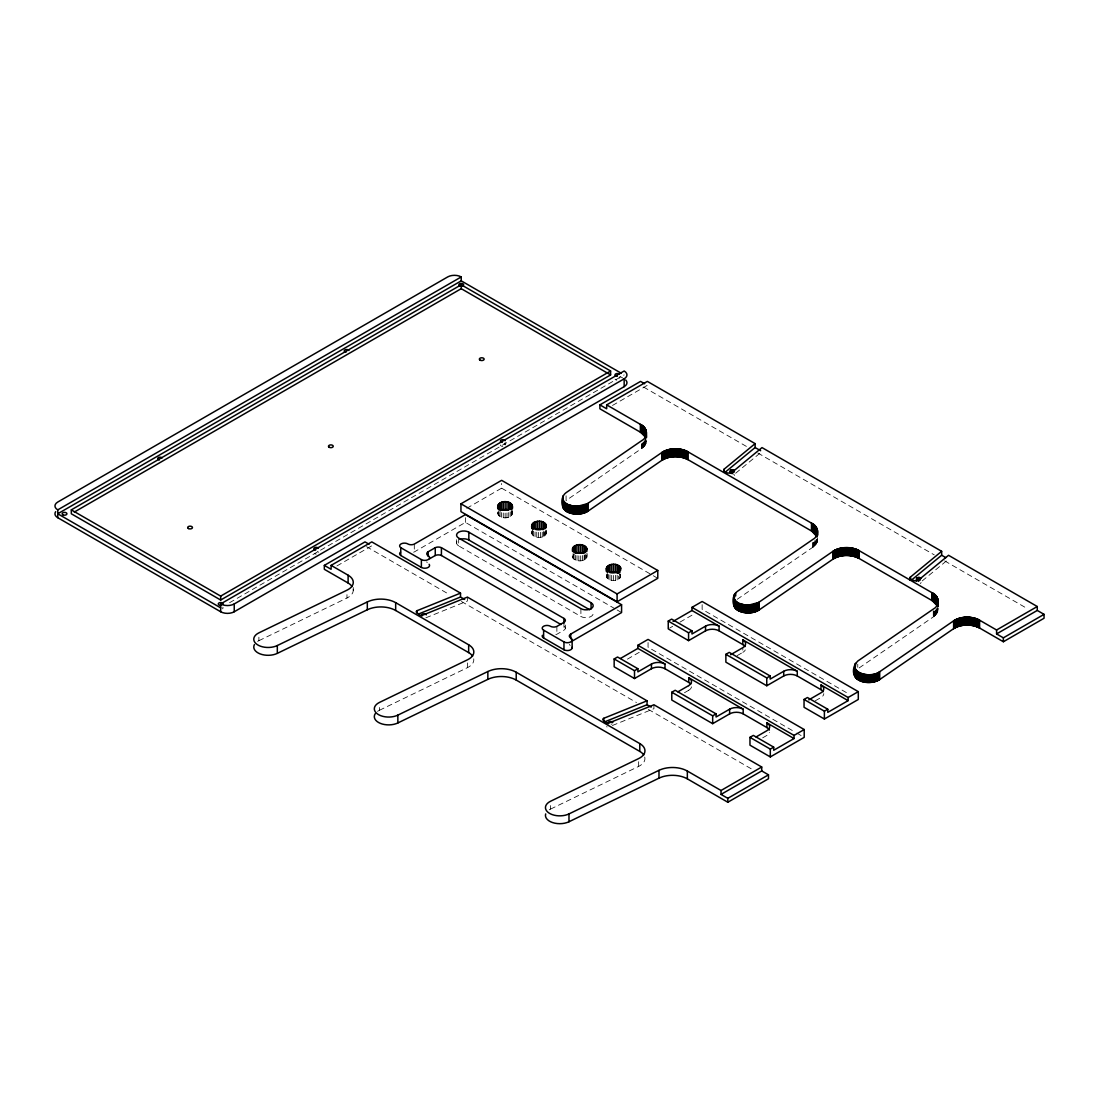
<?xml version="1.0" encoding="UTF-8"?>
<svg xmlns="http://www.w3.org/2000/svg" width="1099" height="1099" viewBox="0 0 1099 1099"><rect width="100%" height="100%" fill="white"/><g stroke="black" fill="none" stroke-linecap="round" stroke-linejoin="round"><path stroke-width="0.75" stroke-dasharray="5 3.75" d="M257.592 641.404A14.328 8.27 0 0 1 258.897 640.69L258.897 635.991M258.897 640.69L346.968 598.021L346.968 591.757M353.26 590.671L353.26 587.539M377.534 711.396A14.328 8.27 0 0 1 379.43 710.284L379.43 705.585M512.313 510.527C515.019 520.308 495.237 520.308 497.929 510.527M498.177 514.73L498.177 511.598M498.905 515.733L498.905 512.601M500.045 516.599L500.045 511.9M501.529 517.258L501.529 512.56M466.759 508.288L501.625 488.162L501.625 483.464M503.26 517.67L503.26 512.972M505.128 517.808L505.128 513.109M505.183 442.375L505.183 444.985A2.39 1.387 0 0 0 503.974 443.79M506.982 517.67L506.982 512.972M508.727 517.258L508.727 512.56M510.211 516.599L510.211 511.9M511.351 515.733L511.351 511.035M512.065 514.73L512.079 511.598M546.203 530.35C548.593 540.117 528.825 539.636 531.847 529.855M531.985 534.059L531.985 530.927M532.589 535.089L532.589 530.391M533.647 535.982L533.647 531.284M535.062 536.697L535.062 531.998M536.752 537.164L536.752 530.899M538.592 537.37L538.592 531.105M540.474 537.301L540.474 531.037M542.247 536.944L542.247 532.246M543.799 536.339L543.799 531.641M544.074 536.147L544.074 531.449M545.022 535.515L545.022 532.383M545.846 534.54L545.846 529.842M549.266 809.798A14.328 8.27 0 0 1 550.572 809.084L550.572 804.386M566.081 495.8L566.081 500.498L641.995 448.255L645.305 444.807L646.514 440.933M586.825 553.003C590.369 563.471 569.158 563.553 572.565 553.085M573.087 558.347L573.087 553.649M574.049 559.281L574.049 553.017M575.381 560.037L575.381 555.338M577.016 560.559L577.016 554.294M578.843 560.833L578.843 554.569M580.712 560.82L580.712 554.555M582.525 560.531L582.525 554.267M584.146 559.982L584.146 555.283M584.737 559.625L584.75 554.926M585.451 559.212L585.451 554.514M586.371 558.265L586.371 555.132M619.85 574.227C623.339 581.096 609.272 582.607 606.648 577.332L606.648 574.2M607.349 578.335L607.349 573.637M608.489 579.2L608.489 574.502M609.959 579.86L609.972 573.596M611.69 580.286L611.69 574.021M613.558 580.437L613.558 574.173M615.413 580.299L615.413 574.035M617.157 579.887L617.157 575.189M618.682 579.214L618.655 576.11M619.809 578.376L619.809 573.692M620.537 577.387L620.537 574.255M641.596 448.543L641.596 443.845M641.995 448.255L641.995 443.556M642.379 447.98L642.379 443.282M642.736 447.678L642.736 442.979M643.094 447.389L643.094 442.691M643.423 447.087L643.423 442.389M643.739 446.771L643.739 442.073M644.041 446.455L644.041 441.757M644.33 446.139L644.33 441.441M644.591 445.809L644.591 441.111M644.852 445.48L644.852 440.781M645.086 445.15L645.086 440.452M645.305 444.807L645.498 441.345M645.69 444.133L645.69 441.001M645.855 443.776L645.855 440.644M645.992 443.433L645.992 440.301M648.067 642.53L648.053 647.229L795.278 732.222M653.932 704.789L653.932 708.704L612.377 725.505M684.498 692.713L688.743 690.268L688.743 685.57M702.137 604.629L702.137 609.327L847.879 693.455M737.168 655.636L742.814 652.366L742.814 647.682M857.756 667.327L857.756 664.194M734.599 475.427L733.624 473.999M737.209 599.298L813.507 546.78L816.818 542.933L817.587 538.661M497.929 513.659L498.905 511.584M859.143 667.931L933.669 616.663L937.172 612.871L938.161 608.612M531.847 532.988L533.015 530.941M607.39 574.186L606.648 577.332M573.953 554.226L572.579 557.303M735.671 473.229L762.005 451.51M922.198 580.918L947.214 560.298M920.55 583.761L921.086 582.415M229.581 602.705L624.163 374.91M612.486 405.449L647.352 385.309M336.926 565.944L371.792 545.805M413.609 552.206A4.794 2.761 0 0 0 414.296 551.932L465.44 522.396L615.632 609.121M669.717 628.037L672.67 626.334M680.034 622.089L693.304 614.423M627.419 659.139L639.22 652.325M815.348 700.764L820.994 697.494A9.589 5.536 0 0 0 823.81 693.593M762.679 737.841L766.91 735.396A9.589 5.536 0 0 0 769.575 732.442M555.819 634.631A4.794 2.761 0 0 0 556.877 634.247L563.952 630.167A4.794 2.761 0 0 0 563.952 626.251M379.43 710.284L467.515 667.615A17.639 10.179 0 0 0 473.738 658.851M550.572 809.084L638.643 766.415A17.639 10.179 0 0 0 644.467 756.263M425.849 617.817L467.405 601.016L467.405 597.1M643.533 387.027L747.375 446.977M757.761 452.967L934.274 554.885M944.659 560.888L1027.73 608.846M619.726 376.256L622.68 377.974M501.625 488.162L651.831 574.873M653.314 575.739L657.779 578.308M617.13 609.972L621.581 612.555M796.761 733.074L802.71 736.509M458.668 538.057L458.668 545.887L580.904 616.47A7.185 4.149 0 0 0 590.397 616.814A7.185 4.149 0 0 0 592.182 611.415M366.489 546.656L449.56 594.628M461.429 601.469L636.472 702.536M648.341 709.377L752.169 769.327M511.351 511.584L512.313 513.659M545.461 531.366L546.203 533.482M586.317 555.091L586.839 557.207M638.643 761.717L638.643 766.415M937.9 607.994L937.79 611.47M937.667 608.695L937.516 612.17M937.351 607.829L937.351 612.528M937.172 608.173L937.172 612.871M936.966 608.516L936.966 613.201M936.746 610.412L936.746 613.544M936.513 609.176L936.513 613.874M936.266 609.505L936.266 614.204M935.991 609.835L935.991 614.533M935.716 610.151L935.716 614.849M935.414 612.033L935.414 615.165M935.084 610.783L935.084 615.481M934.754 611.085L934.754 615.783M934.411 611.374L934.411 616.072M934.04 611.676L934.04 616.374M933.669 611.964L933.669 616.663M933.271 610.673L933.271 616.937M817.464 538.043L817.464 541.175M817.12 539.101L817.12 542.233M816.983 539.444L816.983 542.576M816.818 539.801L816.626 543.277M816.433 540.488L816.433 543.62M816.214 539.252L816.214 543.95M815.98 541.148L815.98 544.28M815.719 541.477L815.719 544.609M815.458 541.807L815.458 544.939M815.17 540.557L815.17 545.255M814.867 540.873L814.867 545.571M814.551 542.755L814.551 545.887M814.222 543.057L814.222 546.189M813.864 543.359L813.864 546.491M813.507 542.082L813.507 546.78M813.123 542.37L813.123 547.068M812.738 542.645L812.738 547.343M580.904 608.64L580.904 616.47M565.353 625.07L565.353 628.202M563.952 622.336L563.952 630.167M556.877 626.416L556.877 634.247M467.515 662.917L467.515 667.615M465.44 517.711L465.44 522.396M456.566 539.691L456.566 543.085M414.296 544.101L414.296 551.932M745.301 649.894A9.589 5.536 0 0 1 742.814 652.366M691.505 686.834A9.589 5.536 0 0 1 688.743 690.268M616.759 380.158A2.39 1.387 0 0 1 615.069 379.182M619.08 377.85A2.39 1.387 0 0 1 619.465 378.125M502.779 446.373A2.39 1.387 0 0 1 500.388 444.985M316.251 554.061A2.39 1.387 0 0 1 314.548 553.662M317.446 551.478A2.39 1.387 0 0 1 318.559 552.316M222.767 607.156A2.39 1.387 0 0 1 222.383 608.832M427.209 562.715A4.794 2.761 0 0 1 426.783 561.795M570.202 645.456A4.794 2.761 0 0 1 569.406 644.344M458.668 545.887A7.185 4.149 0 0 1 458.997 539.843M353.191 589.256A17.639 10.179 0 0 1 346.968 598.021M607.143 726.92A2.39 1.387 0 0 1 606.483 726.714M612.17 723.87A2.39 1.387 0 0 1 611.099 724.227"/><path stroke-width="1.5" d="M71.311 509.867L71.311 513.783L220.679 600.027L610.604 374.91L610.604 370.995L461.237 284.765L71.311 509.867L220.679 596.111L610.604 370.995M220.679 611.758L220.679 603.928L624.163 370.995A9.589 5.536 0 0 1 624.163 378.825L624.163 386.656L234.238 611.758A9.589 5.536 0 0 1 220.679 611.758L57.752 517.698A9.589 5.536 0 0 1 55.678 511.667M220.679 600.027L220.679 596.111M234.238 611.758L234.238 603.942L624.163 378.825M254.446 644.522A14.328 8.27 0 0 0 260.133 653.905A14.328 8.27 0 0 0 277.319 653.369L277.319 645.539L367.313 601.936A21.005 12.13 0 0 1 395.667 602.65L468.655 644.783L468.655 652.614A17.639 10.179 0 0 1 472.611 656.117M369.072 544.239L365.005 541.889L324.329 565.381L324.329 569.296L348.108 583.019A17.639 10.179 0 0 1 352.078 586.536M464.657 599.422L460.522 597.032L460.522 593.117L371.792 541.889L331.115 565.381L331.115 569.296L324.329 565.381M348.108 583.019L348.108 575.189L331.115 565.381M375.281 713.622A14.328 8.27 0 0 0 380.309 723.348A14.328 8.27 0 0 0 397.852 722.95L397.852 715.133L487.846 671.53A21.005 12.13 0 0 1 516.214 672.245L639.783 743.583L639.783 751.414A17.639 10.179 0 0 1 643.753 754.917M460.948 503.809L460.948 511.639L617.102 601.771L657.779 578.308L657.779 570.477L501.625 480.332L460.948 503.809L617.102 593.941L657.779 570.477M74.279 512.079L461.237 288.68L461.237 284.765M220.679 607.843L57.752 513.783L461.237 280.849L461.237 276.934A9.589 5.536 0 0 0 447.678 276.934L57.752 502.051A9.589 5.536 0 0 0 57.752 509.867L57.752 517.698M497.929 508.961C495.237 499.18 515.019 499.18 512.313 508.961M498.177 507.889L498.177 504.757M498.905 510.018L498.905 503.754M500.045 509.153L500.045 502.889M500.045 510.719L501.529 510.06L501.529 502.229M501.529 510.06L503.26 509.648L503.26 501.817M503.26 509.648L505.128 509.51L505.128 501.68M508.727 502.229L508.727 510.06L506.982 509.648L506.982 501.817M510.211 509.153L510.211 502.889M511.351 510.018L511.351 503.754M512.079 507.889L512.079 504.757M531.847 528.289C529.608 520.006 544.761 518.673 546.203 525.652C544.156 531.16 533.139 531.037 531.847 525.157M532.204 528.784L532.204 524.086M533.015 529.375L533.029 523.11M533.977 528.743L533.977 522.478M534.251 528.564L534.251 522.3M535.804 521.682L535.804 529.512L541.299 529.292L541.299 521.462M537.576 529.168L537.576 521.338M539.458 529.086L539.458 521.256M542.988 529.759L542.988 521.929M544.403 528.907L544.403 522.643M545.461 528.234L545.461 523.536M546.066 527.699L546.066 524.566M817.134 536.875L811.927 531.229L687.919 459.629C679.979 455.453 669.621 455.522 661.941 460.275L588.034 511.131C582.305 514.73 574.763 514.909 568.554 512.477C560.655 510.005 559.666 497.188 566.081 492.668L641.596 440.713C648.657 437.182 647.407 427.058 640.36 424.338L606.675 404.885L606.675 408.801L599.889 404.885L599.889 408.801L640.799 432.429L645.69 437.375L645.69 429.558M562.963 507.312L563.004 496.377M563.155 507.82L563.21 495.883M563.402 508.315L562.853 496.899M563.705 508.81L563.402 500.485M564.048 509.29L563.705 500.979M564.46 509.757L564.048 501.46M564.913 510.197L564.46 501.927M565.408 510.637L564.913 502.367M565.958 511.049L565.408 502.806M566.548 511.433L565.958 503.218M567.18 511.804L566.548 503.603M567.853 512.148L567.18 503.974M568.554 512.477L567.853 504.331M545.681 813.919A14.328 8.27 0 0 0 552.563 822.56A14.328 8.27 0 0 0 568.98 821.75L568.98 813.919L658.988 770.33A21.005 12.13 0 0 1 687.342 771.045L721.04 790.497L761.717 767.006L761.717 770.921L721.04 794.412L721.04 790.497M569.296 512.766L569.296 504.936L568.554 504.647M570.065 513.041L570.065 505.21L569.296 504.936M570.862 513.274L570.862 505.444L570.065 505.21M571.686 513.48L571.686 505.664L570.862 505.444M572.565 551.519C570.422 543.304 586.001 542.233 586.839 549.39C584.503 554.583 573.376 554.514 572.565 548.387M572.538 513.659L572.538 505.842L571.686 505.664M573.032 550.462L573.032 547.329M573.403 513.81L573.403 505.98L572.538 505.842M573.953 552.66L573.953 546.395M574.269 513.934L574.269 506.103L573.403 505.98M574.667 552.234L574.667 545.969M575.162 514.016L575.162 506.186L574.269 506.103M575.258 551.877L575.272 545.612M576.055 514.071L576.055 506.241L575.162 506.186M575.258 553.443L576.879 552.893L576.879 545.063M576.961 514.085L576.961 506.254L576.055 506.241M577.854 514.071L577.854 506.241L587.429 503.685L661.941 452.458C669.621 447.691 679.979 447.636 687.919 451.799L811.488 523.138C818.535 525.858 819.785 535.996 812.738 539.513L737.209 591.482C731.123 595.864 731.646 608.022 738.981 610.962C745.314 613.778 753.213 613.654 759.162 609.931L833.069 559.089C840.749 554.322 851.107 554.267 859.047 558.429L932.474 600.823L937.529 606.126M576.879 552.893L578.692 552.605L578.692 544.774M578.747 514.03L578.747 506.199M579.64 513.947L579.64 506.117M584.022 545.571L584.022 553.401L580.56 552.591L580.56 544.761M580.519 513.837L580.519 506.007M581.385 513.7L581.385 505.87M582.236 513.521L582.236 505.705M582.388 552.866L582.388 545.035M583.061 513.329L583.061 505.499M583.871 513.096L583.871 505.265M584.654 512.835L584.654 505.004M585.355 552.591L585.355 546.327M585.396 512.546L585.396 504.716M586.11 512.23L586.11 504.4M586.317 550.393L586.317 547.261M586.825 551.437L586.825 548.305M586.784 511.887L586.784 504.056M587.429 511.516L587.429 503.685M588.034 511.131L588.034 503.301M603.804 720.903L603.804 718.293L647.05 700.819L647.05 704.734L651.185 707.11M606.414 571.562C604.065 563.155 618.847 561.699 620.798 568.485C619.053 574.214 608.063 574.104 606.414 568.43M606.662 570.491L606.662 567.359M607.39 572.62L607.404 566.356M608.516 571.782L608.544 565.504M610.041 564.845L610.041 572.675L615.509 572.277L618.723 573.362M611.786 572.263L611.786 564.433M613.64 572.139L613.64 564.309M665.005 668.741L665.005 664.057A9.589 5.536 0 0 0 651.446 664.057L637.887 671.874L637.887 668.741L617.556 657.01L614.162 658.96L614.162 666.791L634.508 678.536L651.446 668.741A9.589 5.536 0 0 1 665.005 668.741L688.743 682.438A9.589 5.536 0 0 1 690.653 684.018M615.509 572.277L615.509 564.446M617.102 601.771L617.102 593.941M617.24 572.703L617.24 564.872M618.723 571.81L618.723 565.545M619.85 572.661L619.85 566.397M620.564 570.532L620.564 567.414M634.508 678.536L634.508 670.706L637.887 668.741M620.454 658.466L637.887 648.396L637.887 645.264L648.067 639.398L804.207 729.544L804.207 737.374L770.303 756.923L749.971 745.177L749.971 737.36L753.351 735.396L773.696 747.141L773.696 750.274L794.028 738.542L794.041 735.41L804.207 729.544M640.36 432.168L640.36 424.338M640.799 432.429L640.799 424.599M641.225 432.69L641.225 424.86M641.624 432.965L641.624 425.134M642.022 433.24L642.022 425.409M642.393 433.528L642.393 425.698M642.764 433.817L642.764 426M643.107 434.119L643.107 426.288M643.437 434.421L643.437 426.591M643.753 434.737L643.753 426.907M644.055 435.053L644.055 427.223M644.344 435.369L644.344 427.538M644.605 435.699L644.605 427.868M644.866 436.028L644.866 428.198M645.099 436.358L645.099 428.528M645.498 439.779L645.319 428.871M645.855 436.166L645.855 429.901M646.13 436.866L646.006 430.245M646.336 437.581L646.239 430.959M646.514 437.443L646.459 432.031M661.941 460.275L661.941 452.458M662.326 460.028L662.326 452.197M662.724 459.78L662.724 451.95M663.137 459.533L663.137 451.716M663.562 459.3L663.562 451.483M663.988 459.08L664.002 451.249M664.442 458.874L664.442 451.043M664.909 458.668L664.909 450.837M665.39 458.462L665.39 450.631M665.87 458.283L665.87 450.453M666.365 458.104L666.365 450.274M666.873 457.926L666.873 450.095M667.381 457.775L667.381 449.944M667.917 457.624L667.917 449.793M719.089 630.853L719.089 626.155A9.589 5.536 0 0 0 705.531 626.155L691.972 633.986L691.972 630.853L671.64 619.108L668.247 621.059L668.247 628.889L688.578 640.635L705.531 630.853A9.589 5.536 0 0 1 719.089 630.853L742.814 644.55A9.589 5.536 0 0 1 745.053 646.569M668.439 457.486L668.439 449.656M668.989 457.349L668.989 449.518M669.538 457.239L669.538 449.409M670.088 457.129L670.088 449.299M670.651 457.033L670.651 449.203M671.214 456.937L671.214 449.106M743.185 713.883L743.185 709.185A9.589 5.536 0 0 0 729.626 709.185L716.067 717.001L716.067 713.869L675.184 690.268L671.791 692.233L671.791 700.049L712.674 723.664L729.626 713.883A9.589 5.536 0 0 1 743.185 713.883L766.91 727.579A9.589 5.536 0 0 1 769.396 730.052M671.777 456.868L671.777 449.038M672.354 456.799L672.354 448.969M672.931 456.744L672.931 448.914M673.508 456.703L673.508 448.873M674.099 456.676L674.099 448.845M674.676 456.648L674.676 448.818M675.267 456.648L675.267 448.818M675.844 456.648L675.858 448.818M676.434 456.662L676.434 448.832M677.011 456.689L677.025 448.859M677.602 456.717L677.602 448.887M678.179 456.772L678.179 448.942M678.756 456.827L678.756 448.996M679.333 456.896L679.333 449.065M679.896 456.978L679.896 449.148M680.46 457.06L680.46 449.23M681.023 457.17L681.023 449.34M681.572 457.28L681.572 449.45M682.108 457.404L682.122 449.573M682.658 457.527L682.658 449.697M683.18 457.679L683.18 449.848M683.702 457.83L683.702 449.999M684.21 457.995L684.21 450.164M684.718 458.159L684.718 450.329M685.213 458.338L685.213 450.521M685.694 458.53L685.694 450.714M686.161 458.736L686.161 450.906M686.628 458.942L686.628 451.112M687.067 459.162L687.067 451.332M687.507 459.396L687.507 451.565M687.919 459.629L687.919 451.799M688.578 640.635L688.578 632.804L691.972 630.853M673.083 621.402L691.972 610.495L691.972 607.362L702.137 601.496L858.292 691.642L858.292 699.472L824.387 719.021L804.042 707.289L804.056 699.459L807.435 697.508L827.781 709.24L827.781 712.372L848.112 700.64L848.112 697.508L858.292 691.642M712.674 723.664L712.674 715.834L671.791 692.233M797.27 675.981L797.27 671.283A9.589 5.536 0 0 0 783.711 671.283L770.152 679.113L770.152 675.981L729.255 652.38L725.876 654.331L725.876 662.161L766.759 685.762L783.711 675.981A9.589 5.536 0 0 1 797.27 675.981L820.994 689.677A9.589 5.536 0 0 1 823.233 691.697M727.813 802.243L727.813 798.327L768.489 774.836L768.489 778.751L727.813 802.243L687.342 778.861A21.005 12.13 0 0 0 658.988 778.161L568.98 821.75M729.626 713.883L729.626 709.185M734.091 606.112L733.981 595.699M734.283 606.621L734.338 594.683M734.53 607.115L733.857 596.73M734.599 594.174L733.885 605.082M734.833 607.61L734.53 599.298M735.176 608.09L734.833 599.779M735.588 608.558L735.176 600.26M735.684 595.892L735.684 592.759M736.042 608.997L735.588 600.727M736.536 609.437L736.042 601.18M737.086 609.849L736.536 601.606M737.676 610.233L737.086 602.018M738.308 610.604L737.676 602.417M738.981 610.962L738.308 602.788M739.682 611.278L738.981 603.131M740.424 611.566L740.424 603.749L739.682 603.447M741.193 611.841L741.193 604.01L740.424 603.749M742.004 612.074L742.004 604.244L741.193 604.01M742.814 612.294L742.814 604.464L742.004 604.244M743.666 612.473L743.666 604.642L742.814 604.464M744.531 612.61L744.531 604.793L743.666 604.642M745.41 612.734L745.41 604.903L744.531 604.793M746.29 612.816L746.29 604.986L745.41 604.903M747.183 612.871L747.183 605.041L746.29 604.986M748.089 612.885L748.089 605.068L747.183 605.041M748.982 612.885L748.982 605.054L758.557 602.499L833.069 551.258C840.749 546.491 851.107 546.437 859.061 550.599L932.034 592.732C939.068 595.452 940.318 605.576 933.271 609.107L857.756 661.062C846.45 672.684 872.304 679.127 879.708 671.709L953.616 620.853C961.295 616.086 971.64 616.031 979.594 620.193L996.587 630.002L1037.264 606.524L948.533 555.297L918.256 580.272C915.907 581.756 908.969 580.121 910.398 577.099L941.651 551.313L762.005 447.595L731.714 472.57C729.351 474.095 722.414 472.433 723.856 469.397L755.123 443.625L647.352 381.394L606.675 404.885M749.889 612.83L749.889 605M750.768 612.761L750.768 604.931M751.647 612.651L751.647 604.821M752.513 612.5L752.513 604.67M753.365 612.335L753.365 604.505M754.202 612.129L754.202 604.299M754.999 611.896L754.999 604.065M755.782 611.635L755.782 603.804M756.524 611.346L756.524 603.516M757.238 611.03L757.238 603.2M757.925 610.687L757.925 602.856M758.557 610.33L758.557 602.499M759.162 609.931L759.162 602.115M766.759 685.762L766.759 677.932L725.876 654.331M770.303 756.923L770.303 749.092L749.971 737.36M783.711 675.981L783.711 671.283M824.387 719.021L824.387 711.19L804.056 699.459M833.069 559.089L833.069 551.258M833.454 558.828L833.454 550.997M833.853 558.58L833.853 550.75M834.265 558.347L834.265 550.517M834.691 558.113L834.691 550.283M835.13 557.88L835.13 550.063M835.583 557.674L835.583 549.843M836.037 557.468L836.037 549.637M836.518 557.262L836.518 549.445M836.998 557.083L836.998 549.253M837.493 556.905L837.493 549.074M838.001 556.726L838.001 548.909M838.523 556.575L838.523 548.744M839.045 556.424L839.045 548.593M839.581 556.286L839.581 548.456M840.117 556.149L840.117 548.332M840.666 556.039L840.666 548.209M841.216 555.929L841.216 548.099M841.779 555.833L841.779 548.003M842.342 555.751L842.342 547.92M842.919 555.668L842.919 547.838M843.483 555.599L843.483 547.769M844.059 555.544L844.059 547.728M844.65 555.503L844.65 547.673M845.227 555.476L845.227 547.645M845.818 555.462L845.818 547.632M846.395 555.448L846.395 547.618M846.986 555.448L846.986 547.618M847.563 555.462L847.563 547.632M848.153 555.49L848.153 547.659M848.73 555.517L848.73 547.7M849.307 555.572L849.307 547.742M849.884 555.627L849.884 547.797M850.461 555.696L850.461 547.865M851.024 555.778L851.024 547.948M851.588 555.86L851.588 548.044M852.151 555.97L852.151 548.14M852.7 556.08L852.7 548.25M853.25 556.204L853.25 548.374M853.786 556.328L853.786 548.511M854.308 556.479L854.308 548.648M1044.05 614.355L1003.373 637.832L996.587 633.931L1037.264 610.44L1044.05 614.355L1044.05 618.256L1003.373 641.747L979.594 628.024C971.64 623.861 961.295 623.916 953.616 628.683L879.708 679.525C869.845 685.955 848.607 682.245 854.431 665.802M854.637 675.706L854.637 667.876M854.83 676.215L854.83 668.384M854.83 556.63L854.83 548.799M855.063 676.709L855.063 668.893M855.132 666.901L855.132 663.769M855.365 677.204L855.365 669.373M855.448 666.42L855.448 663.288M855.352 556.795L855.352 548.964M855.723 677.685L855.723 669.854M855.846 556.959L855.846 549.143M856.121 678.152L856.121 670.321M856.341 557.152L856.341 549.321M856.574 678.591L856.574 670.775M856.822 557.344L856.822 549.514M857.083 679.031L857.083 671.201M857.289 557.536L857.289 549.706M857.618 679.443L857.618 671.613M857.756 557.756L857.756 549.926M858.209 679.828L858.209 672.011M858.195 557.962L858.195 550.146M858.635 558.196L858.635 550.365M858.841 680.199L858.841 672.382M859.047 558.429L859.061 550.599M859.514 680.556L859.514 672.725M860.229 680.872L860.229 673.041M860.97 681.16L860.97 673.344M861.74 681.435L861.74 673.605M862.536 681.668L862.536 673.838M863.361 681.888L863.361 674.058M864.199 682.067L864.199 674.236M865.064 682.204L865.064 674.388M865.943 682.328L865.943 674.498M866.836 682.41L866.836 674.58M867.729 682.465L867.729 674.635M868.622 682.479L868.622 674.662M869.529 682.479L869.529 674.649M870.422 682.424L870.422 674.594M871.315 682.355L871.315 674.525M872.194 682.245L872.194 674.415M873.059 682.094L873.059 674.264M873.911 681.929L873.911 674.099M874.735 681.723L874.735 673.893M875.546 681.49L875.546 673.66M876.315 681.229L876.315 673.399M877.071 680.94L877.071 673.11M877.785 680.624L877.785 672.794M878.458 680.281L878.458 672.451M879.104 679.924L879.104 672.093M879.708 679.525L879.708 671.709M953.616 628.683L953.616 620.853M953.987 628.422L953.987 620.592M954.385 628.175L954.385 620.344M954.797 627.941L954.797 620.111M955.223 627.708L955.223 619.877M955.663 627.474L955.663 619.657M956.116 627.268L956.116 619.438M956.583 627.062L956.583 619.232M957.05 626.856L957.05 619.039M957.545 626.677L957.545 618.847M958.04 626.499L958.04 618.668M958.548 626.32L958.548 618.503M959.056 626.169L959.056 618.339M959.578 626.018L959.578 618.188M960.114 625.881L960.114 618.05M960.663 625.743L960.663 617.926M961.199 625.633L961.199 617.803M961.762 625.523L961.762 617.693M962.326 625.427L962.326 617.597M962.889 625.345L962.889 617.514M963.452 625.262L963.452 617.432M964.029 625.194L964.029 617.363M964.606 625.139L964.606 617.322M965.183 625.097L965.183 617.267M965.774 625.07L965.774 617.24M966.351 625.056L966.351 617.226M966.941 625.043L966.941 617.212M967.518 625.043L967.518 617.212M968.109 625.056L968.109 617.226M968.686 625.084L968.686 617.253M969.277 625.111L969.277 617.295M969.854 625.166L969.854 617.336M970.431 625.221L970.431 617.391M970.994 625.29L970.994 617.459M971.571 625.372L971.571 617.542M972.134 625.455L972.134 617.638M972.684 625.565L972.684 617.734M973.247 625.674L973.247 617.844M973.783 625.798L973.783 617.968M974.318 625.935L974.318 618.105M974.854 626.073L974.854 618.242M975.376 626.224L975.376 618.394M975.885 626.389L975.885 618.558M976.393 626.554L976.393 618.737M976.887 626.746L976.887 618.916M977.368 626.938L977.368 619.108M977.835 627.131L977.835 619.3M978.289 627.35L978.289 619.52M978.742 627.556L978.742 619.74M979.168 627.79L979.168 619.96M979.594 628.024L979.594 620.193M996.587 633.931L996.587 630.002M1003.373 641.747L1003.373 637.832M1037.264 610.44L1037.264 606.524M854.431 673.632L854.5 675.198M921.086 578.5C918.256 575.038 913.791 580.959 919.492 580.231M512.313 505.828C510.637 511.516 499.619 511.516 497.943 505.828M563.21 503.699L562.839 506.79M734.036 472.144C736.33 467.432 725.326 471.636 732.374 472.597M725.161 472.24L755.123 447.54L755.123 443.625M911.703 579.929L941.651 555.229L941.651 551.313M57.752 509.867L461.237 276.934M599.889 404.885L640.566 381.394L644.632 383.743M570.738 638.78L570.738 634.082L621.581 604.725L621.581 612.555L572.194 641.074M730.615 654.729L742.814 647.682A9.589 5.536 0 0 0 742.814 639.852L797.27 671.283M677.891 691.834L688.743 685.57A9.589 5.536 0 0 0 688.743 677.753L743.185 709.185M766.759 677.932L770.152 675.981M712.674 715.834L716.067 713.869M808.795 699.857L820.994 692.81A9.589 5.536 0 0 0 820.994 684.979L848.112 700.64M756.071 736.962L766.91 730.698A9.589 5.536 0 0 0 766.923 722.881L794.028 738.542M824.387 711.19L827.781 709.24M770.303 749.092L773.696 747.141M428.17 556.465L428.17 551.767L435.259 547.687A4.794 2.761 0 0 1 441.413 547.687L563.952 618.421L563.952 623.119M429.585 558.773L435.259 555.517A4.794 2.761 0 0 1 441.413 555.517L560.998 624.548M277.319 653.369L367.313 609.766A21.005 12.13 0 0 1 395.667 610.481L468.655 652.614M397.852 722.95L487.846 679.361A21.005 12.13 0 0 1 516.214 680.075L639.783 751.414M647.05 700.819L467.405 597.1L422.758 615.138A2.39 1.387 0 0 1 419.42 614.808L416.672 612.541A2.404 1.387 0 0 1 417.263 610.604L460.522 593.117M418.815 613.901L460.522 597.032M603.804 722.208L647.05 704.734M576.961 506.254L577.854 506.241M748.089 605.068L748.982 605.054M578.692 552.605L580.56 552.591M505.128 509.51L506.982 509.648M755.123 447.54L760.632 450.714M941.651 555.229L945.786 557.619M461.237 280.849L621.182 373.193M461.237 288.68L610.604 374.91M691.972 607.362L848.112 697.508M691.972 610.495L719.089 626.155M668.247 621.059L688.578 632.804M621.581 604.725L465.44 514.579L414.296 544.101A4.794 2.761 0 0 1 408.127 544.101L407.537 543.771A4.794 2.761 0 0 0 401.341 543.785L400.764 544.115A4.794 2.761 0 0 0 400.764 547.673L400.764 555.503L421.384 567.427A4.794 2.761 0 0 0 427.525 567.73A4.794 2.761 0 0 0 429.118 564.295M591.083 602.76A7.185 4.149 0 0 1 591.083 608.64A7.185 4.149 0 0 1 580.904 608.64L458.668 538.057A7.185 4.149 0 0 1 458.668 532.191A7.185 4.149 0 0 1 468.833 532.191L591.083 602.76L591.083 609.025M460.083 539.375A7.185 4.149 0 0 1 468.833 540.021L589.6 609.739M637.887 645.264L794.041 735.41M637.887 648.396L665.005 664.057M614.162 658.96L634.508 670.706M563.952 618.421A4.794 2.761 0 0 1 563.952 622.336L556.877 626.416A4.794 2.761 0 0 1 550.709 626.416L550.393 626.238A4.794 2.761 0 0 0 543.62 626.251A4.794 2.761 0 0 0 543.62 630.167L563.966 641.912A4.794 2.761 0 0 0 570.738 641.912A4.794 2.761 0 0 0 570.738 637.997A4.794 2.761 0 0 1 570.738 634.082M542.384 635.318A4.794 2.761 0 0 0 543.62 637.997L563.966 649.743A4.794 2.761 0 0 0 569.557 650.237A4.794 2.761 0 0 0 572.071 647.297M761.717 767.006L653.932 704.789L609.299 722.84A2.39 1.387 0 0 1 605.961 722.496L603.214 720.23A2.39 1.387 0 0 1 603.804 718.293M761.717 770.921L768.489 774.836M721.04 794.412L727.813 798.327M400.764 547.673L421.384 559.597A4.794 2.761 0 0 0 428.17 559.597A4.794 2.761 0 0 0 428.17 555.682A4.794 2.761 0 0 1 428.17 551.767M608.53 723.678L608.406 723.582A2.39 1.387 0 0 1 609.011 721.796A2.39 1.387 0 0 1 612.17 721.919L612.555 722.208A2.39 1.387 0 0 1 612.789 722.538M421.989 615.99L421.824 615.852A2.39 1.387 0 0 1 423.101 613.901A2.39 1.387 0 0 1 426.275 614.877M687.342 771.045L687.342 778.861M658.988 770.33L658.988 778.161M937.996 599.711L937.996 606.071M937.804 598.996L937.804 606.827M937.529 598.296L937.667 606.469M937.365 597.952L937.365 605.769M937.186 597.595L937.186 605.425M936.98 597.265L936.98 605.096M936.76 596.922L936.76 604.752M936.527 596.592L936.527 604.423M936.279 596.262L936.279 604.093M936.005 595.933L936.005 603.763M935.73 595.617L935.73 603.447M935.428 595.301L935.428 603.131M935.112 594.985L935.112 602.815M934.782 594.683L934.782 602.513M934.425 594.394L934.425 602.211M934.068 594.092L934.068 601.922M933.683 593.803L933.683 601.634M933.298 593.529L933.298 601.359M932.886 593.254L932.886 601.084M932.46 592.993L932.474 600.823M932.034 592.732L932.034 600.562M919.918 577.689L919.918 580.299M919.341 577.566L919.341 580.176M918.709 577.524L918.709 581.44M918.091 577.579L918.091 580.19M917.528 577.731L917.528 580.341M917.047 577.964L917.047 580.574M916.676 578.253L916.676 580.863M916.456 578.596L916.456 581.206M910.398 577.099L910.315 579.777M910.247 577.236L910.027 580.176M909.999 577.648L909.972 580.341M820.994 684.979L820.994 689.677M817.532 530.474L817.629 535.405M817.368 529.759L817.464 534.815M817.134 529.045L817.134 535.309M816.983 528.701L816.983 536.532M816.639 528.015L816.818 536.188M816.447 527.671L816.447 535.501M816.227 527.328L816.227 535.158M815.994 526.998L815.994 534.828M815.746 526.668L815.746 534.499M815.472 526.339L815.472 534.169M815.183 526.023L815.183 533.853M814.881 525.707L814.881 533.537M814.565 525.404L814.565 533.221M814.235 525.088L814.235 532.919M813.892 524.8L813.892 532.63M813.521 524.498L813.521 532.328M813.15 524.223L813.15 532.04M812.752 523.935L812.752 531.765M812.353 523.66L812.353 531.49M811.927 523.399L811.927 531.229M811.488 523.138L811.488 530.968M766.91 722.881L766.91 727.579M742.814 639.852L742.814 644.55M733.349 469.987L733.349 472.597M732.772 469.864L732.772 472.474M732.14 469.836L732.14 473.751M731.522 469.891L731.522 472.501M730.959 470.042L730.959 472.652M730.478 470.276L730.478 472.886M723.856 469.397L723.705 472.158M705.531 626.155L705.531 630.853M688.743 677.753L688.743 682.438M651.446 664.057L651.446 668.741M572.139 639.948L572.139 647.778M563.966 641.912L563.966 649.743M543.62 630.167L543.62 637.997M516.214 672.245L516.214 680.075M487.846 671.53L487.846 679.361M468.833 532.191L468.833 540.021M441.413 547.687L441.413 555.517M435.259 547.687L435.259 555.517M421.384 559.597L421.384 567.427M417.263 610.604L417.263 613.215M395.667 602.65L395.667 610.481M367.313 601.936L367.313 609.766M234.238 603.942A9.589 5.536 0 0 1 220.679 603.942M625.688 379.966A9.589 5.536 0 0 1 624.163 386.656M221.311 605.274A2.39 1.387 0 0 1 218.33 604.175A2.39 1.387 0 0 1 220.473 602.554A2.39 1.387 0 0 1 223.083 603.942M502.161 442.402A2.39 1.387 0 0 1 501.089 440.095A2.39 1.387 0 0 1 505.1 440.713M617.377 376.298A2.39 1.387 0 0 1 615.303 374.223A2.39 1.387 0 0 1 619.465 374.223M159.479 459.945A2.39 1.387 0 0 1 158.201 457.761A2.39 1.387 0 0 1 162.171 457.912M315.633 550.104A2.39 1.387 0 0 1 314.341 547.92A2.39 1.387 0 0 1 318.325 548.071M345.993 352.257A2.39 1.387 0 0 1 344.921 349.949A2.39 1.387 0 0 1 348.933 350.526M400.764 555.503A4.794 2.761 0 0 1 400.517 552.138M277.319 645.539A14.328 8.27 0 0 1 257.125 644.522A14.328 8.27 0 0 1 258.897 632.859L346.968 590.19A17.639 10.179 0 0 0 348.108 575.189M397.852 715.133A14.328 8.27 0 0 1 377.671 714.103A14.328 8.27 0 0 1 379.43 702.453L467.515 659.785A17.639 10.179 0 0 0 468.655 644.783M568.98 813.919A14.328 8.27 0 0 1 548.799 812.903A14.328 8.27 0 0 1 550.572 801.253L638.643 758.585A17.639 10.179 0 0 0 639.783 743.583M460.014 285.946A2.39 1.387 0 0 0 463.641 284.778A2.39 1.387 0 0 0 460.069 283.556A2.39 1.387 0 0 0 460.014 285.946M63.138 514.909A2.39 1.387 0 0 0 66.915 513.92A2.39 1.387 0 0 0 63.536 512.519A2.39 1.387 0 0 0 63.138 514.909M188.369 528.523A2.39 1.387 0 0 0 192.38 527.905A2.39 1.387 0 0 0 189.454 526.215A2.39 1.387 0 0 0 188.369 528.523M329.151 447.252A2.39 1.387 0 0 0 333.162 446.634A2.39 1.387 0 0 0 330.222 444.944A2.39 1.387 0 0 0 329.151 447.252M480.043 360.142A2.39 1.387 0 0 0 484.055 359.524A2.39 1.387 0 0 0 481.115 357.821A2.39 1.387 0 0 0 480.043 360.142"/></g></svg>
